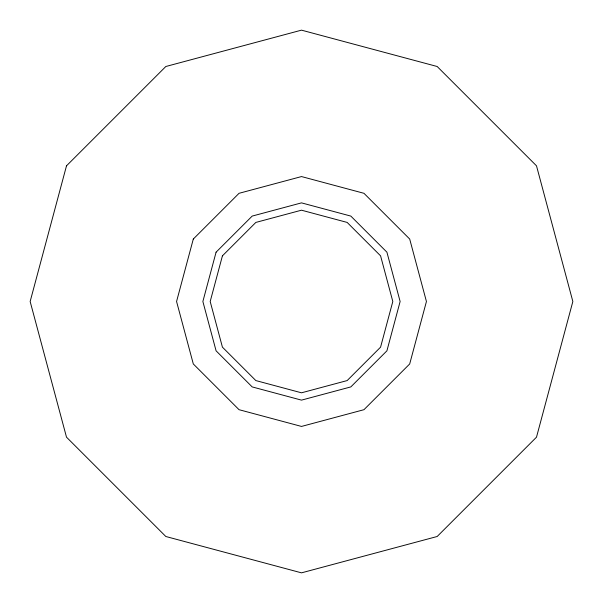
<?xml version="1.0" encoding="UTF-8"?>
<svg xmlns="http://www.w3.org/2000/svg" width="603" height="603" viewBox="0 0 603 603"><rect width="100%" height="100%" fill="white"/><g stroke="black" fill="none" stroke-linecap="round" stroke-linejoin="round"><path stroke-width="0.9" d="M66.503 165.825L30.15 301.5L66.503 437.175L165.825 536.497L301.5 572.85L437.175 536.497L536.497 437.175L572.85 301.5L536.497 165.825L437.175 66.503L301.5 30.15L165.825 66.503L66.503 165.825M193.307 239.037L176.566 301.5L193.307 363.963L239.037 409.693L301.5 426.434L363.963 409.693L409.693 363.963L426.434 301.5L409.693 239.037L363.963 193.307L301.5 176.566L239.037 193.307L193.307 239.037M216.085 252.182L202.872 301.5L216.085 350.818L252.182 386.915L301.5 400.128L350.818 386.915L386.915 350.818L400.128 301.5L386.915 252.182L350.818 216.085L301.5 202.872L252.182 216.085L216.085 252.182M222.424 255.845L210.191 301.5L222.424 347.155L255.845 380.576L301.5 392.809L347.155 380.576L380.576 347.155L392.809 301.5L380.576 255.845L347.155 222.424L301.5 210.191L255.845 222.424L222.424 255.845"/></g></svg>
